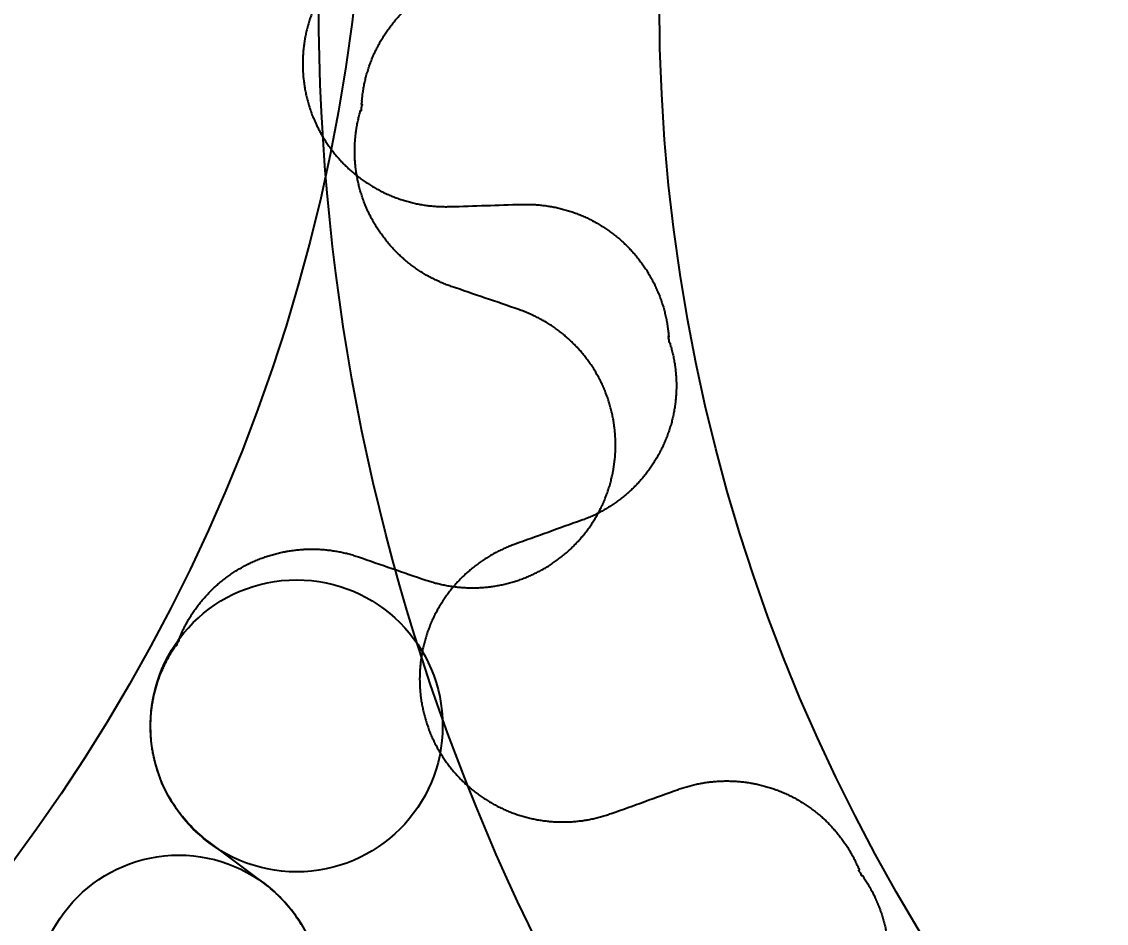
# Model space of a CAD drawing. Header units: inches. Extents: x -422 to 301, y 482 to 1125.
# Drawn here: x -47.09 to -41, y 807.38 to 812.44 of the extents above; entities that cross this region are included whole.
import ezdxf

# ---------------------------------------------------------------- set-up
doc = ezdxf.new("R2010")
doc.units = ezdxf.units.IN
doc.header["$LTSCALE"] = 1.21
doc.header["$MEASUREMENT"] = 0
doc.header["$PDMODE"] = 3
doc.header["$PDSIZE"] = 0.3125
doc.layers.get('0').update_dxf_attribs({"color": 5, "linetype": 'CONTINUOUS'})
doc.layers.get('Defpoints').update_dxf_attribs({"linetype": 'CONTINUOUS'})
doc.layers.add('剖面线层', color=2, linetype='CONTINUOUS', lineweight=25)
doc.styles.get("Standard").update_dxf_attribs({"font": 'txt', "width": 0.8})
doc.dimstyles.get("Standard").update_dxf_attribs({"dimtxt": 0.15625, "dimasz": 0.1875, "dimexe": 0.18, "dimexo": 0.0625, "dimgap": 0.09, "dimtad": 0, "dimtih": 1, "dimtoh": 1, "dimzin": 4, "dimdsep": 46, "dimtxsty": 'Standard', "dimblk": 'CLOSED', "dimblk1": 'CLOSED', "dimblk2": 'CLOSED', "dimcen": 0.09, "dimadec": 0, "dimazin": 0, "dimtp": 0.01, "dimtm": 0.01, "dimtfac": 1, "dimtofl": 0, "dimtmove": 0, "dimatfit": 3, "dimldrblk": 'CLOSED', "dimfxl": 1, "dimtolj": 1, "dimtzin": 4, "dimarcsym": 0})
picture_1 = doc.add_image_def('image1.jpg', size_in_pixel=(750, 1017))

# ---------------------------------------------------------------- blocks, each defined once
blk = doc.blocks.new('_ClosedBlank')
at = {"color": 0, "linetype": 'ByBlock', "lineweight": -2}
for p, q in [((-1, 0.1667), (0, 0)), ((-1, 0.1667), (-1, -0.1667)), ((0, 0), (-1, -0.1667))]:
    blk.add_line(p, q, dxfattribs=at)
blk = doc.blocks.new('*D35')
at = {"color": 0, "lineweight": -2, "transparency": 16777216}
for p, q in [((-47.6893, 824.2583), (-44.3144, 821.4821)), ((-33.4605, 812.3554), (-33.4605, 812.7514)), ((-33.6585, 812.5534), (-33.2625, 812.5534))]:
    blk.add_line(p, q, dxfattribs=at)
at = {"layer": 'Defpoints', "color": 0, "transparency": 16777216}
for p in [(-42.7699, 820.2115), (-24.1511, 804.8954)]:
    blk.add_point(p, dxfattribs=at)
at = {"color": 0, "lineweight": -2, "transparency": 16777216, "xscale": 2, "yscale": 2, "zscale": 2, "rotation": 320.558791969934}
blk.add_blockref('_ClosedBlank', (-42.7699, 820.2115), dxfattribs=at)
at = {"color": 0, "transparency": 16777216, "insert": (-51.7747, 827.619), "char_height": 3, "attachment_point": 5, "rotation": 320.55879}
blk.add_mtext('\\A1;∅24.11', dxfattribs=at)

msp = doc.modelspace()

# ---------------------------------------------------------------- linework, layer by layer
msp.add_circle((-33.4604, 812.5534), 11.9592)
at = {"layer": '剖面线层', "color": 1, "linetype": 'Continuous', "lineweight": 25, "flags": 128}
for points in [[(-45.6069, 809.4663), (-45.6055, 809.4665), (-45.6042, 809.4668)], [(-45.5176, 807.3713), (-45.5249, 807.3832), (-45.5325, 807.3951), (-45.5402, 807.4067), (-45.5482, 807.4183), (-45.5563, 807.4297), (-45.5647, 807.441), (-45.5732, 807.4521), (-45.582, 807.4631), (-45.5909, 807.4739), (-45.6001, 807.4845), (-45.6093, 807.4951), (-45.6188, 807.5054), (-45.6285, 807.5155), (-45.6383, 807.5255), (-45.6483, 807.5354), (-45.6585, 807.545), (-45.6689, 807.5545), (-45.6794, 807.5637), (-45.69, 807.5729), (-45.7009, 807.5818), (-45.7118, 807.5905), (-45.723, 807.599), (-46.0441, 807.8406), (-46.0552, 807.8491), (-46.0662, 807.8578), (-46.077, 807.8668), (-46.0877, 807.8759), (-46.0982, 807.8851), (-46.1085, 807.8946), (-46.1187, 807.9043), (-46.1288, 807.9141), (-46.1386, 807.9241), (-46.1482, 807.9343), (-46.1577, 807.9446), (-46.167, 807.9551), (-46.1762, 807.9657), (-46.1851, 807.9765), (-46.1938, 807.9875), (-46.2024, 807.9986), (-46.2107, 808.0099), (-46.2189, 808.0213), (-46.2268, 808.0329), (-46.2346, 808.0446), (-46.2421, 808.0564), (-46.2495, 808.0683), (-46.2566, 808.0804), (-46.2635, 808.0926), (-46.2702, 808.105), (-46.2767, 808.1174), (-46.283, 808.1299), (-46.289, 808.1426), (-46.2948, 808.1553), (-46.2993, 808.1656), (-46.3004, 808.1682), (-46.3004, 808.1682)]]:
    msp.add_lwpolyline(points, dxfattribs=at)
at = {"layer": '剖面线层', "color": 1}
for centre in [(-55.1968, 813.7206), (-33.4605, 812.5535)]:
    msp.add_circle(centre, 10.0454, dxfattribs=at)
at = {"layer": '剖面线层', "color": 7, "true_color": 0xffffff}
for centre, radius in [((-45.5441, 808.4869), 0.8206), ((-46.206, 806.9568), 0.8035)]:
    msp.add_circle(centre, radius, dxfattribs=at)
at = {"layer": '剖面线层', "color": 1, "linetype": 'Continuous', "lineweight": 25}
for points, knots in [([(-43.9329, 813.1427), (-43.933, 813.1426), (-43.9363, 813.1406), (-43.9435, 813.1362), (-43.9549, 813.1296), (-43.9671, 813.1227), (-43.9794, 813.1161), (-43.9919, 813.1097), (-44.0045, 813.1035), (-44.0172, 813.0975), (-44.0299, 813.0917), (-44.0428, 813.0862), (-44.0558, 813.0809), (-44.0689, 813.0758), (-44.082, 813.0709), (-44.0953, 813.0663), (-44.1086, 813.0619), (-44.122, 813.0577), (-44.1355, 813.0538), (-44.149, 813.0501), (-44.1626, 813.0467), (-44.1763, 813.0434), (-44.19, 813.0404), (-44.2037, 813.0378), (-44.2175, 813.0352), (-44.2314, 813.033), (-44.2452, 813.031), (-44.2591, 813.0292), (-44.2731, 813.0277), (-44.2871, 813.0263), (-44.3011, 813.0254), (-44.3151, 813.0245), (-44.4583, 813.0198), (-44.6015, 813.0167), (-44.7447, 813.0112), (-44.7587, 813.0104), (-44.7727, 813.0094), (-44.7867, 813.0081), (-44.8006, 813.0066), (-44.8145, 813.0047), (-44.8284, 813.0028), (-44.8423, 813.0005), (-44.8561, 812.998), (-44.8698, 812.9953), (-44.8835, 812.9923), (-44.8972, 812.9891), (-44.9108, 812.9856), (-44.9243, 812.9819), (-44.9378, 812.978), (-44.9512, 812.9739), (-44.9645, 812.9694), (-44.9777, 812.9648), (-44.9909, 812.96), (-45.004, 812.9549), (-45.0169, 812.9496), (-45.0298, 812.944), (-45.0426, 812.9383), (-45.0553, 812.9323), (-45.0679, 812.9261), (-45.0804, 812.9196), (-45.0927, 812.913), (-45.105, 812.9061), (-45.1171, 812.8991), (-45.1291, 812.8918), (-45.1409, 812.8843), (-45.1526, 812.8766), (-45.1642, 812.8687), (-45.1757, 812.8606), (-45.187, 812.8524), (-45.1982, 812.8438), (-45.2092, 812.8352), (-45.2201, 812.8263), (-45.2308, 812.8172), (-45.2413, 812.808), (-45.2517, 812.7985), (-45.2619, 812.7889), (-45.2719, 812.7791), (-45.2818, 812.7692), (-45.2915, 812.7591), (-45.301, 812.7488), (-45.3104, 812.7383), (-45.3195, 812.7277), (-45.3285, 812.7169), (-45.3373, 812.7059), (-45.3459, 812.6948), (-45.3542, 812.6836), (-45.3624, 812.6722), (-45.3704, 812.6607), (-45.3782, 812.649), (-45.3858, 812.6372), (-45.3932, 812.6253), (-45.4004, 812.6132), (-45.4073, 812.6011), (-45.4141, 812.5888), (-45.4206, 812.5763), (-45.4269, 812.5638), (-45.433, 812.5512), (-45.4388, 812.5385), (-45.4445, 812.5256), (-45.4499, 812.5127), (-45.4552, 812.4997), (-45.4601, 812.4865), (-45.4648, 812.4733), (-45.4693, 812.4601), (-45.4736, 812.4467), (-45.4777, 812.4333), (-45.4814, 812.4198), (-45.485, 812.4062), (-45.4884, 812.3926), (-45.4915, 812.3789), (-45.4943, 812.3651), (-45.497, 812.3514), (-45.4993, 812.3375), (-45.5015, 812.3237), (-45.5033, 812.3098), (-45.505, 812.2959), (-45.5063, 812.2819), (-45.5076, 812.2679), (-45.5085, 812.2539), (-45.5091, 812.2399), (-45.5096, 812.2259), (-45.5097, 812.2119), (-45.5097, 812.1978), (-45.5094, 812.1838), (-45.5088, 812.1698), (-45.508, 812.1558), (-45.5069, 812.1418), (-45.5058, 812.1278), (-45.5041, 812.1139), (-45.5024, 812.1), (-45.5003, 812.0861), (-45.4981, 812.0723), (-45.4956, 812.0585), (-45.4929, 812.0447), (-45.4898, 812.031), (-45.4867, 812.0173), (-45.4832, 812.0038), (-45.4795, 811.9902), (-45.4756, 811.9768), (-45.4715, 811.9633), (-45.467, 811.95), (-45.4624, 811.9368), (-45.4576, 811.9236), (-45.4524, 811.9106), (-45.4472, 811.8976), (-45.4416, 811.8847), (-45.4359, 811.8719), (-45.4298, 811.8592), (-45.4237, 811.8466), (-45.4173, 811.8342), (-45.4107, 811.8218), (-45.4037, 811.8096), (-45.3967, 811.7975), (-45.3894, 811.7855), (-45.382, 811.7736), (-45.3742, 811.7619), (-45.3664, 811.7503), (-45.3582, 811.7389), (-45.35, 811.7275), (-45.3414, 811.7164), (-45.3328, 811.7053), (-45.3239, 811.6945), (-45.3148, 811.6838), (-45.3055, 811.6733), (-45.2962, 811.6628), (-45.2865, 811.6526), (-45.2767, 811.6426), (-45.2667, 811.6328), (-45.2567, 811.623), (-45.2464, 811.6135), (-45.2359, 811.6041), (-45.2252, 811.595), (-45.2145, 811.586), (-45.2035, 811.5772), (-45.1924, 811.5687), (-45.1812, 811.5602), (-45.1698, 811.5521), (-45.1583, 811.5441), (-45.1466, 811.5363), (-45.1348, 811.5287), (-45.1229, 811.5214), (-45.1109, 811.5141), (-45.0986, 811.5072), (-45.0864, 811.5005), (-45.0739, 811.494), (-45.0615, 811.4876), (-45.0488, 811.4816), (-45.0361, 811.4756), (-45.0232, 811.47), (-45.0103, 811.4646), (-44.9973, 811.4594), (-44.9842, 811.4544), (-44.9709, 811.4497), (-44.9576, 811.4452), (-44.9443, 811.4408), (-44.9308, 811.4369), (-44.9174, 811.433), (-44.9038, 811.4295), (-44.8902, 811.4262), (-44.8765, 811.423), (-44.8628, 811.4202), (-44.849, 811.4176), (-44.8351, 811.4153), (-44.8213, 811.4131), (-44.8074, 811.4112), (-44.7935, 811.4095), (-44.7795, 811.4081), (-44.7655, 811.407), (-44.7515, 811.4061), (-44.7375, 811.4054), (-44.7235, 811.405), (-44.7095, 811.4048), (-44.6954, 811.4048), (-44.5522, 811.4085), (-44.409, 811.4142), (-44.2658, 811.4179), (-44.2517, 811.4179), (-44.2377, 811.4177), (-44.2237, 811.4174), (-44.2097, 811.4166), (-44.1957, 811.4157), (-44.1817, 811.4146), (-44.1678, 811.4131), (-44.1538, 811.4115), (-44.1399, 811.4097), (-44.1261, 811.4075), (-44.1123, 811.4051), (-44.0984, 811.4026), (-44.0847, 811.3997), (-44.071, 811.3965), (-44.0574, 811.3933), (-44.0438, 811.3897), (-44.0304, 811.3858), (-44.0169, 811.3818), (-44.0036, 811.3775), (-43.9903, 811.3731), (-43.9771, 811.3682), (-43.9639, 811.3634), (-43.9509, 811.3582), (-43.938, 811.3527), (-43.9252, 811.347), (-43.9124, 811.3412), (-43.8998, 811.3351), (-43.8881, 811.3293), (-43.8799, 811.3248), (-43.8749, 811.3223), (-43.87, 811.3195), (-43.8617, 811.3151), (-43.8503, 811.3086), (-43.8383, 811.3014), (-43.8264, 811.294), (-43.8146, 811.2864), (-43.8029, 811.2786), (-43.7914, 811.2706), (-43.78, 811.2625), (-43.7688, 811.254), (-43.7576, 811.2455), (-43.7468, 811.2366), (-43.736, 811.2277), (-43.7253, 811.2186), (-43.7148, 811.2093), (-43.7046, 811.1997), (-43.6944, 811.19), (-43.6845, 811.1801), (-43.6747, 811.1701), (-43.665, 811.1599), (-43.6557, 811.1495), (-43.6464, 811.1389), (-43.6373, 811.1283), (-43.6285, 811.1173), (-43.6198, 811.1064), (-43.6112, 811.0952), (-43.603, 811.0839), (-43.5948, 811.0725), (-43.587, 811.0608), (-43.5793, 811.0491), (-43.5718, 811.0373), (-43.5645, 811.0253), (-43.5575, 811.0131), (-43.5505, 811.0009), (-43.5439, 810.9886), (-43.5375, 810.9761), (-43.5313, 810.9635), (-43.5254, 810.9508), (-43.5195, 810.9381), (-43.514, 810.9252), (-43.5087, 810.9122), (-43.5037, 810.8991), (-43.4987, 810.886), (-43.4942, 810.8727), (-43.4897, 810.8594), (-43.4857, 810.846), (-43.4817, 810.8325), (-43.478, 810.819), (-43.4745, 810.8054), (-43.4714, 810.7917), (-43.4683, 810.778), (-43.4656, 810.7643), (-43.4631, 810.7505), (-43.4609, 810.7366), (-43.4587, 810.7227), (-43.4572, 810.7089), (-43.4551, 810.6946), (-43.4558, 810.6835), (-43.4511, 810.6717), (-43.4562, 810.6707), (-43.4579, 810.6704)], [0, 0, 0, 0, 0.000074, 0.002324, 0.005145, 0.007954, 0.01077, 0.013592, 0.016406, 0.019213, 0.022029, 0.024854, 0.027659, 0.030476, 0.033305, 0.036116, 0.038925, 0.041749, 0.044557, 0.047381, 0.050192, 0.05302, 0.055834, 0.058639, 0.061462, 0.064275, 0.067094, 0.069905, 0.072723, 0.075547, 0.078353, 0.08118, 0.083989, 0.164666, 0.167488, 0.170302, 0.173121, 0.175932, 0.178749, 0.181575, 0.184379, 0.187207, 0.190016, 0.192835, 0.195649, 0.198462, 0.201288, 0.204097, 0.20692, 0.209729, 0.212553, 0.215364, 0.218178, 0.220994, 0.223815, 0.226625, 0.229441, 0.232263, 0.235077, 0.2379, 0.240715, 0.243525, 0.246346, 0.249162, 0.251975, 0.254785, 0.25761, 0.260418, 0.263242, 0.26605, 0.268877, 0.27169, 0.274506, 0.277327, 0.280136, 0.282952, 0.285774, 0.288588, 0.291395, 0.294211, 0.297036, 0.299841, 0.302658, 0.305487, 0.308298, 0.311107, 0.313931, 0.31674, 0.319564, 0.322374, 0.325202, 0.328016, 0.330821, 0.333644, 0.336457, 0.339276, 0.342087, 0.344905, 0.34773, 0.350535, 0.353362, 0.356171, 0.35899, 0.361804, 0.364616, 0.36744, 0.370248, 0.373069, 0.375889, 0.378709, 0.381517, 0.384337, 0.387148, 0.389972, 0.392786, 0.395604, 0.398413, 0.401236, 0.404052, 0.406862, 0.409686, 0.412493, 0.415316, 0.418134, 0.420947, 0.423765, 0.42658, 0.4294, 0.432208, 0.43503, 0.437842, 0.440659, 0.443474, 0.446294, 0.449107, 0.451924, 0.454741, 0.457557, 0.460371, 0.46319, 0.466005, 0.468823, 0.471641, 0.474455, 0.477272, 0.480089, 0.482905, 0.485719, 0.488535, 0.491353, 0.494169, 0.496984, 0.4998, 0.502617, 0.505433, 0.50825, 0.511067, 0.513882, 0.516698, 0.519515, 0.52233, 0.525148, 0.527965, 0.530781, 0.533596, 0.536412, 0.539228, 0.542046, 0.54486, 0.547676, 0.550493, 0.55331, 0.556124, 0.558942, 0.56176, 0.564574, 0.567394, 0.570208, 0.573024, 0.575841, 0.578657, 0.581471, 0.584291, 0.587106, 0.589923, 0.592734, 0.595556, 0.598365, 0.601185, 0.604, 0.606818, 0.609631, 0.612449, 0.61527, 0.618079, 0.620903, 0.623713, 0.626529, 0.629352, 0.632161, 0.634978, 0.637793, 0.640617, 0.643427, 0.646248, 0.649056, 0.651876, 0.654695, 0.657515, 0.660325, 0.663147, 0.665961, 0.668775, 0.671594, 0.752271, 0.75509, 0.757904, 0.760717, 0.76354, 0.766349, 0.769169, 0.771989, 0.774797, 0.777617, 0.780437, 0.783248, 0.78606, 0.788886, 0.791703, 0.794513, 0.797335, 0.800152, 0.802962, 0.805776, 0.808594, 0.811415, 0.814224, 0.817046, 0.819864, 0.822679, 0.825491, 0.828307, 0.831129, 0.833941, 0.836192, 0.836758, 0.837321, 0.839573, 0.842393, 0.845206, 0.848023, 0.85084, 0.853656, 0.85647, 0.859289, 0.862104, 0.864922, 0.867735, 0.870553, 0.87337, 0.876187, 0.879001, 0.881817, 0.884635, 0.887451, 0.890268, 0.893082, 0.8959, 0.898717, 0.901532, 0.904348, 0.907165, 0.90998, 0.912796, 0.915613, 0.91843, 0.921246, 0.924062, 0.926879, 0.929693, 0.932509, 0.935328, 0.938144, 0.94096, 0.943774, 0.946591, 0.949408, 0.952226, 0.955039, 0.957857, 0.960672, 0.963491, 0.966305, 0.969121, 0.971938, 0.974755, 0.977568, 0.980388, 0.983203, 0.98602, 0.988832, 0.991654, 0.99447, 0.997282, 0.999093, 1, 1, 1, 1]), ([(-45.1785, 811.9645), (-45.1778, 811.9678), (-45.1768, 811.972), (-45.1729, 811.9789), (-45.1821, 811.9784), (-45.1756, 811.9913), (-45.1774, 812.0019), (-45.1752, 812.0164), (-45.1739, 812.0302), (-45.172, 812.0441), (-45.1699, 812.058), (-45.1676, 812.0718), (-45.1651, 812.0856), (-45.1623, 812.0994), (-45.1593, 812.113), (-45.1561, 812.1267), (-45.1525, 812.1403), (-45.1488, 812.1538), (-45.1448, 812.1672), (-45.1406, 812.1806), (-45.1361, 812.1939), (-45.1315, 812.2071), (-45.1266, 812.2203), (-45.1215, 812.2333), (-45.1161, 812.2463), (-45.1105, 812.2592), (-45.1047, 812.272), (-45.0987, 812.2846), (-45.0925, 812.2972), (-45.086, 812.3096), (-45.0793, 812.3219), (-45.0724, 812.3342), (-45.0652, 812.3462), (-45.058, 812.3582), (-45.0504, 812.37), (-45.0427, 812.3817), (-45.0348, 812.3933), (-45.0266, 812.4047), (-45.0183, 812.416), (-45.0098, 812.4272), (-45.0011, 812.4381), (-44.9922, 812.449), (-44.983, 812.4596), (-44.9738, 812.4702), (-44.9643, 812.4805), (-44.9546, 812.4907), (-44.9448, 812.5007), (-44.9348, 812.5105), (-44.9246, 812.5202), (-44.9143, 812.5297), (-44.9038, 812.539), (-44.8932, 812.5481), (-44.8823, 812.5571), (-44.8714, 812.5658), (-44.8602, 812.5743), (-44.849, 812.5827), (-44.8376, 812.5908), (-44.826, 812.5988), (-44.8143, 812.6065), (-44.8025, 812.6141), (-44.7905, 812.6214), (-44.7825, 812.6262), (-44.7784, 812.6285)], [0, 0, 0, 0, 0.013861, 0.017285, 0.022873, 0.03397, 0.0512, 0.068473, 0.085724, 0.102951, 0.120223, 0.13748, 0.154721, 0.171949, 0.189233, 0.206438, 0.223711, 0.240985, 0.258178, 0.275459, 0.292738, 0.309954, 0.32718, 0.34442, 0.361686, 0.378972, 0.396207, 0.413473, 0.430692, 0.447948, 0.465253, 0.482432, 0.49975, 0.516956, 0.534223, 0.551465, 0.568693, 0.586, 0.603205, 0.620502, 0.637704, 0.654912, 0.672222, 0.689457, 0.706709, 0.723986, 0.741199, 0.758446, 0.775734, 0.792971, 0.810161, 0.827506, 0.844715, 0.861991, 0.879242, 0.896472, 0.913686, 0.930989, 0.948187, 0.965484, 0.982687, 1, 1, 1, 1]), ([(-45.0292, 811.1997), (-45.0322, 811.2033), (-45.0382, 811.2105), (-45.0469, 811.2215), (-45.0554, 811.2326), (-45.0638, 811.2439), (-45.0719, 811.2553), (-45.0799, 811.2668), (-45.0876, 811.2786), (-45.0952, 811.2904), (-45.1025, 811.3024), (-45.1097, 811.3144), (-45.1166, 811.3266), (-45.1232, 811.339), (-45.1298, 811.3513), (-45.136, 811.3639), (-45.1421, 811.3766), (-45.1479, 811.3894), (-45.1536, 811.4022), (-45.1589, 811.4151), (-45.1641, 811.4282), (-45.169, 811.4413), (-45.1736, 811.4546), (-45.1782, 811.4678), (-45.1823, 811.4812), (-45.1864, 811.4946), (-45.1901, 811.5082), (-45.1937, 811.5217), (-45.1969, 811.5354), (-45.2, 811.5491), (-45.2027, 811.5628), (-45.2054, 811.5766), (-45.2076, 811.5904), (-45.2098, 811.6043), (-45.2115, 811.6182), (-45.2133, 811.6321), (-45.2145, 811.6461), (-45.2157, 811.6601), (-45.2166, 811.6741), (-45.2171, 811.6881), (-45.2176, 811.7021), (-45.2176, 811.7162), (-45.2176, 811.7302), (-45.2172, 811.7442), (-45.2166, 811.7582), (-45.2158, 811.7722), (-45.2147, 811.7862), (-45.2133, 811.8002), (-45.2118, 811.8141), (-45.21, 811.828), (-45.2079, 811.8419), (-45.2056, 811.8557), (-45.203, 811.8695), (-45.2003, 811.8833), (-45.1973, 811.897), (-45.1938, 811.9104), (-45.191, 811.9248), (-45.1856, 811.9342), (-45.1873, 811.9484), (-45.1788, 811.9448), (-45.1802, 811.9527), (-45.179, 811.9572), (-45.1793, 811.9625), (-45.1788, 811.9638), (-45.1785, 811.9645)], [0, 0, 0, 0, 0.017162, 0.034313, 0.051476, 0.068638, 0.085799, 0.102953, 0.120121, 0.137278, 0.154442, 0.171594, 0.188755, 0.205919, 0.223079, 0.240241, 0.257401, 0.274562, 0.291716, 0.308879, 0.32604, 0.343206, 0.360371, 0.377517, 0.394679, 0.411828, 0.428999, 0.446156, 0.463338, 0.480496, 0.49765, 0.514785, 0.531957, 0.549109, 0.566303, 0.583426, 0.600604, 0.617752, 0.634915, 0.652098, 0.669247, 0.686419, 0.703559, 0.720724, 0.737865, 0.755036, 0.772184, 0.789367, 0.806528, 0.823665, 0.840847, 0.858015, 0.875166, 0.892297, 0.909498, 0.926684, 0.943795, 0.960979, 0.971977, 0.97754, 0.980987, 0.994713, 0.997331, 1, 1, 1, 1]), ([(-45.6042, 809.4668), (-45.6023, 809.4671), (-45.5957, 809.4684), (-45.5845, 809.4702), (-45.5706, 809.4723), (-45.5567, 809.4742), (-45.5428, 809.4758), (-45.5288, 809.4771), (-45.5148, 809.4782), (-45.5008, 809.4791), (-45.4868, 809.4797), (-45.4728, 809.4801), (-45.4588, 809.4802), (-45.4447, 809.4801), (-45.4307, 809.4798), (-45.4167, 809.4792), (-45.4027, 809.4783), (-45.3887, 809.4773), (-45.3748, 809.4759), (-45.3608, 809.4743), (-45.3469, 809.4725), (-45.333, 809.4704), (-45.3192, 809.4681), (-45.3054, 809.4656), (-45.2917, 809.4628), (-45.278, 809.4597), (-45.2643, 809.4566), (-45.2507, 809.4531), (-45.2372, 809.4492), (-45.2237, 809.4453), (-45.2104, 809.4411), (-45.0748, 809.3948), (-44.9397, 809.3471), (-44.8038, 809.3016), (-44.7904, 809.2974), (-44.7769, 809.2935), (-44.7634, 809.2897), (-44.7498, 809.2862), (-44.7362, 809.2829), (-44.7225, 809.28), (-44.7087, 809.2771), (-44.6949, 809.2746), (-44.6811, 809.2723), (-44.6672, 809.2702), (-44.6533, 809.2684), (-44.6394, 809.2668), (-44.6254, 809.2655), (-44.6115, 809.2644), (-44.5974, 809.2636), (-44.5834, 809.263), (-44.5694, 809.2626), (-44.5554, 809.2625), (-44.5414, 809.2626), (-44.5273, 809.263), (-44.5133, 809.2636), (-44.4993, 809.2645), (-44.4853, 809.2656), (-44.4714, 809.267), (-44.4575, 809.2686), (-44.4436, 809.2704), (-44.4297, 809.2725), (-44.4158, 809.2748), (-44.4021, 809.2774), (-44.3883, 809.2802), (-44.3746, 809.2832), (-44.361, 809.2865), (-44.3474, 809.29), (-44.3339, 809.2938), (-44.3205, 809.2978), (-44.3071, 809.302), (-44.2938, 809.3065), (-44.2806, 809.3112), (-44.2674, 809.3161), (-44.2544, 809.3213), (-44.2414, 809.3266), (-44.2286, 809.3322), (-44.2158, 809.3381), (-44.2031, 809.3441), (-44.1906, 809.3504), (-44.1782, 809.3569), (-44.1658, 809.3636), (-44.1536, 809.3705), (-44.1416, 809.3776), (-44.1296, 809.385), (-44.1178, 809.3925), (-44.1061, 809.4003), (-44.0945, 809.4082), (-44.0831, 809.4164), (-44.0719, 809.4247), (-44.0607, 809.4333), (-44.0498, 809.442), (-44.039, 809.4509), (-44.0283, 809.46), (-44.0178, 809.4693), (-44.0075, 809.4788), (-43.9973, 809.4885), (-43.9873, 809.4983), (-43.9775, 809.5084), (-43.9678, 809.5185), (-43.9583, 809.5289), (-43.9491, 809.5394), (-43.94, 809.5501), (-43.931, 809.5609), (-43.9223, 809.5719), (-43.9138, 809.583), (-43.9055, 809.5943), (-43.8973, 809.6057), (-43.8894, 809.6173), (-43.8817, 809.629), (-43.8741, 809.6408), (-43.8668, 809.6528), (-43.8597, 809.6649), (-43.8528, 809.6771), (-43.8461, 809.6894), (-43.8396, 809.7019), (-43.8334, 809.7145), (-43.8274, 809.7271), (-43.8216, 809.7399), (-43.8159, 809.7527), (-43.8107, 809.7657), (-43.8055, 809.7788), (-43.8006, 809.7919), (-43.796, 809.8051), (-43.7915, 809.8184), (-43.7873, 809.8318), (-43.7833, 809.8452), (-43.7796, 809.8588), (-43.776, 809.8724), (-43.7728, 809.886), (-43.7697, 809.8997), (-43.767, 809.9135), (-43.7645, 809.9272), (-43.7622, 809.9411), (-43.7601, 809.955), (-43.7583, 809.9689), (-43.7567, 809.9828), (-43.7553, 809.9968), (-43.7543, 810.0108), (-43.7534, 810.0247), (-43.7528, 810.0388), (-43.7525, 810.0528), (-43.7524, 810.0668), (-43.7525, 810.0808), (-43.7529, 810.0949), (-43.7535, 810.1089), (-43.7543, 810.1229), (-43.7555, 810.1369), (-43.7568, 810.1508), (-43.7584, 810.1648), (-43.7602, 810.1787), (-43.7624, 810.1925), (-43.7646, 810.2064), (-43.7673, 810.2201), (-43.7701, 810.2339), (-43.773, 810.2476), (-43.7764, 810.2612), (-43.7799, 810.2748), (-43.7836, 810.2883), (-43.7877, 810.3017), (-43.7919, 810.3151), (-43.7963, 810.3284), (-43.8011, 810.3416), (-43.806, 810.3548), (-43.8111, 810.3678), (-43.8164, 810.3808), (-43.8222, 810.3936), (-43.8279, 810.4064), (-43.834, 810.419), (-43.8402, 810.4316), (-43.8467, 810.4441), (-43.8535, 810.4563), (-43.8603, 810.4686), (-43.8674, 810.4807), (-43.8749, 810.4926), (-43.8823, 810.5045), (-43.8901, 810.5161), (-43.898, 810.5277), (-43.9062, 810.5391), (-43.9146, 810.5503), (-43.9231, 810.5615), (-43.9319, 810.5724), (-43.9408, 810.5832), (-43.9499, 810.5939), (-43.9593, 810.6044), (-43.9687, 810.6148), (-43.9784, 810.6249), (-43.9882, 810.6349), (-43.9982, 810.6447), (-44.0084, 810.6544), (-44.0187, 810.6639), (-44.0293, 810.6731), (-44.0399, 810.6823), (-44.0508, 810.6911), (-44.0617, 810.6999), (-44.0728, 810.7084), (-44.0842, 810.7167), (-44.0956, 810.7248), (-44.1071, 810.7329), (-44.1189, 810.7405), (-44.1307, 810.7481), (-44.1426, 810.7554), (-44.1547, 810.7625), (-44.167, 810.7694), (-44.1793, 810.7761), (-44.1917, 810.7826), (-44.2043, 810.7888), (-44.217, 810.7948), (-44.2298, 810.8006), (-44.2426, 810.8062), (-44.2556, 810.8115), (-44.2686, 810.8167), (-44.2818, 810.8216), (-44.4169, 810.8691), (-44.5531, 810.9139), (-44.6883, 810.9614), (-44.7014, 810.9662), (-44.7145, 810.9714), (-44.7274, 810.9767), (-44.7403, 810.9824), (-44.7531, 810.9881), (-44.7657, 810.9942), (-44.7783, 811.0004), (-44.7908, 811.0069), (-44.8031, 811.0136), (-44.8153, 811.0204), (-44.8273, 811.0277), (-44.8394, 811.0348), (-44.8512, 811.0425), (-44.8629, 811.0501), (-44.8744, 811.0581), (-44.8859, 811.0662), (-44.8971, 811.0746), (-44.9083, 811.0831), (-44.9192, 811.0919), (-44.9301, 811.1007), (-44.9407, 811.1099), (-44.9513, 811.1191), (-44.9616, 811.1286), (-44.9718, 811.1382), (-44.9818, 811.1481), (-44.9917, 811.1581), (-45.0014, 811.1682), (-45.0101, 811.1779), (-45.0164, 811.1849), (-45.0195, 811.1884), (-45.0201, 811.1891)], [0, 0, 0, 0, 0.001446, 0.004815, 0.008188, 0.011566, 0.014933, 0.018307, 0.02167, 0.025042, 0.028406, 0.031779, 0.035146, 0.038523, 0.041896, 0.045265, 0.04863, 0.052009, 0.055369, 0.058744, 0.062119, 0.065478, 0.068853, 0.072229, 0.075592, 0.078958, 0.08234, 0.085711, 0.089073, 0.092451, 0.095821, 0.099184, 0.195726, 0.199101, 0.202471, 0.205849, 0.209211, 0.212582, 0.215951, 0.21933, 0.222693, 0.226068, 0.229429, 0.232803, 0.236177, 0.239538, 0.242914, 0.246278, 0.249658, 0.253026, 0.2564, 0.259761, 0.263128, 0.266501, 0.269882, 0.273253, 0.276617, 0.27999, 0.283356, 0.286718, 0.290091, 0.29346, 0.296843, 0.300207, 0.303568, 0.306947, 0.310308, 0.313688, 0.317051, 0.320418, 0.323789, 0.327164, 0.330527, 0.333916, 0.337274, 0.340642, 0.344019, 0.347389, 0.350751, 0.354126, 0.357496, 0.360862, 0.364245, 0.367606, 0.370985, 0.374345, 0.377725, 0.381088, 0.384455, 0.387825, 0.3912, 0.394562, 0.397932, 0.401309, 0.404677, 0.408054, 0.411424, 0.414786, 0.418162, 0.421532, 0.424899, 0.428263, 0.431643, 0.435004, 0.438383, 0.441744, 0.445126, 0.448491, 0.45186, 0.455233, 0.458595, 0.461978, 0.465334, 0.468715, 0.472086, 0.47545, 0.478824, 0.482191, 0.485568, 0.488925, 0.492293, 0.495674, 0.499038, 0.502414, 0.505773, 0.509148, 0.512522, 0.515898, 0.519259, 0.522636, 0.526002, 0.52937, 0.532741, 0.536116, 0.539481, 0.542852, 0.546226, 0.549592, 0.552965, 0.556331, 0.559704, 0.56307, 0.566442, 0.56981, 0.573184, 0.576555, 0.579923, 0.583296, 0.586668, 0.590036, 0.593403, 0.596777, 0.60014, 0.603511, 0.606887, 0.610256, 0.613623, 0.616997, 0.620363, 0.623736, 0.627108, 0.630474, 0.633845, 0.637216, 0.640586, 0.643955, 0.647325, 0.650695, 0.654066, 0.657436, 0.660805, 0.664176, 0.667547, 0.670917, 0.674287, 0.677656, 0.681027, 0.684398, 0.687768, 0.691138, 0.694508, 0.697878, 0.701248, 0.704618, 0.707987, 0.711358, 0.714728, 0.718099, 0.721466, 0.724838, 0.72821, 0.731576, 0.73495, 0.738318, 0.741686, 0.745062, 0.748433, 0.751796, 0.75517, 0.758537, 0.761906, 0.765277, 0.768651, 0.772018, 0.775389, 0.778764, 0.782131, 0.785504, 0.78887, 0.792243, 0.795609, 0.79898, 0.802347, 0.898903, 0.90227, 0.905642, 0.909008, 0.912379, 0.915747, 0.919119, 0.922487, 0.925862, 0.929232, 0.9326, 0.935974, 0.939336, 0.942713, 0.94608, 0.949454, 0.952818, 0.956188, 0.959558, 0.962932, 0.9663, 0.969674, 0.97304, 0.976412, 0.97978, 0.983151, 0.986522, 0.989892, 0.993263, 0.99663, 0.999327, 1, 1, 1, 1]), ([(-45.0201, 811.1891), (-45.0225, 811.192), (-45.0255, 811.1955), (-45.0286, 811.199), (-45.0292, 811.1997)], [0, 0, 0, 0, 0.799802, 1, 1, 1, 1]), ([(-43.4579, 810.6704), (-43.4576, 810.6695), (-43.456, 810.6651), (-43.4545, 810.66), (-43.4525, 810.6551), (-43.4524, 810.6499), (-43.452, 810.6445), (-43.4519, 810.6398), (-43.4519, 810.6389)], [0, 0, 0, 0, 0.086676, 0.432906, 0.500112, 0.566445, 0.912457, 1, 1, 1, 1]), ([(-43.4519, 810.6389), (-43.4502, 810.6392), (-43.4451, 810.6402), (-43.4451, 810.6275), (-43.4405, 810.6174), (-43.4371, 810.6033), (-43.4336, 810.5899), (-43.4304, 810.5762), (-43.4273, 810.5625), (-43.4247, 810.5487), (-43.4222, 810.5349), (-43.42, 810.5211), (-43.4179, 810.5072), (-43.4161, 810.4933), (-43.4146, 810.4794), (-43.4133, 810.4654), (-43.4122, 810.4514), (-43.4115, 810.4374), (-43.4109, 810.4234), (-43.4106, 810.4094), (-43.4105, 810.3954), (-43.4107, 810.3813), (-43.4111, 810.3673), (-43.4118, 810.3533), (-43.4127, 810.3393), (-43.4139, 810.3253), (-43.4153, 810.3114), (-43.4169, 810.2974), (-43.4188, 810.2835), (-43.421, 810.2697), (-43.4233, 810.2558), (-43.426, 810.2421), (-43.4288, 810.2283), (-43.4319, 810.2146), (-43.4353, 810.201), (-43.4388, 810.1874), (-43.4426, 810.174), (-43.4466, 810.1605), (-43.451, 810.1472), (-43.4554, 810.1339), (-43.4602, 810.1207), (-43.4651, 810.1076), (-43.4703, 810.0945), (-43.4757, 810.0816), (-43.4814, 810.0688), (-43.4872, 810.056), (-43.4934, 810.0434), (-43.4997, 810.0308), (-43.5062, 810.0184), (-43.5129, 810.0061), (-43.5199, 809.994), (-43.5271, 809.9819), (-43.5345, 809.97), (-43.5421, 809.9582), (-43.5498, 809.9465), (-43.5578, 809.935), (-43.566, 809.9236), (-43.5744, 809.9124), (-43.583, 809.9013), (-43.5889, 809.894), (-43.5918, 809.8904)], [0, 0, 0, 0, 0.005691, 0.016948, 0.034526, 0.052078, 0.069636, 0.087195, 0.10473, 0.122309, 0.139856, 0.157417, 0.174943, 0.192487, 0.210044, 0.227622, 0.245166, 0.262733, 0.280267, 0.297835, 0.315371, 0.332937, 0.350471, 0.368049, 0.385605, 0.403136, 0.420713, 0.438276, 0.455821, 0.473425, 0.490943, 0.508531, 0.526035, 0.543608, 0.561188, 0.57869, 0.596274, 0.613796, 0.631406, 0.648951, 0.666522, 0.68403, 0.70157, 0.719141, 0.736751, 0.754224, 0.771835, 0.789407, 0.806946, 0.824451, 0.842024, 0.859574, 0.8772, 0.894716, 0.912225, 0.929827, 0.947334, 0.964941, 0.982461, 1, 1, 1, 1]), ([(-43.5918, 809.8904), (-43.5942, 809.8875), (-43.5972, 809.8839), (-43.6008, 809.8796), (-43.6045, 809.8754), (-43.6105, 809.8682), (-43.6192, 809.8585), (-43.6288, 809.8482), (-43.6385, 809.838), (-43.6483, 809.8281), (-43.6584, 809.8183), (-43.6686, 809.8087), (-43.679, 809.7992), (-43.6895, 809.79), (-43.7002, 809.7809), (-43.7111, 809.772), (-43.7221, 809.7634), (-43.7333, 809.7548), (-43.7446, 809.7466), (-43.756, 809.7385), (-43.7676, 809.7306), (-43.7794, 809.7229), (-43.7912, 809.7154), (-43.8032, 809.7081), (-43.8153, 809.7011), (-43.8276, 809.6942), (-43.8399, 809.6876), (-43.8524, 809.6811), (-43.865, 809.6749), (-43.8777, 809.6689), (-43.8904, 809.6632), (-43.9033, 809.6576), (-43.9163, 809.6523), (-43.9294, 809.6472), (-44.064, 809.5982), (-44.1992, 809.5508), (-44.3339, 809.5018), (-44.3469, 809.4967), (-44.3599, 809.4914), (-44.3728, 809.4858), (-44.3856, 809.4801), (-44.3983, 809.4741), (-44.4109, 809.4679), (-44.4233, 809.4615), (-44.4357, 809.4548), (-44.4479, 809.448), (-44.4601, 809.4409), (-44.472, 809.4336), (-44.4839, 809.4261), (-44.4956, 809.4184), (-44.5072, 809.4105), (-44.5187, 809.4024), (-44.53, 809.3941), (-44.5412, 809.3857), (-44.5522, 809.377), (-44.563, 809.3681), (-44.5737, 809.359), (-44.5843, 809.3498), (-44.5947, 809.3404), (-44.6049, 809.3307), (-44.6149, 809.321), (-44.6248, 809.311), (-44.6345, 809.3009), (-44.644, 809.2906), (-44.6534, 809.2801), (-44.6625, 809.2695), (-44.6715, 809.2587), (-44.6803, 809.2477), (-44.6888, 809.2366), (-44.6972, 809.2254), (-44.7054, 809.214), (-44.7134, 809.2025), (-44.7212, 809.1908), (-44.7288, 809.179), (-44.7362, 809.1671), (-44.7434, 809.155), (-44.7503, 809.1429), (-44.757, 809.1306), (-44.7636, 809.1182), (-44.7699, 809.1056), (-44.776, 809.093), (-44.7819, 809.0803), (-44.7875, 809.0674), (-44.793, 809.0545), (-44.7981, 809.0414), (-44.8031, 809.0284), (-44.8078, 809.0151), (-44.8123, 809.0019), (-44.8166, 808.9885), (-44.8206, 808.975), (-44.8245, 808.9616), (-44.8281, 808.948), (-44.8313, 808.9344), (-44.8345, 808.9207), (-44.8374, 808.907), (-44.8399, 808.8932), (-44.8423, 808.8794), (-44.8444, 808.8655), (-44.8463, 808.8516), (-44.848, 808.8377), (-44.8494, 808.8237), (-44.8505, 808.8097), (-44.8514, 808.7957), (-44.8521, 808.7817), (-44.8525, 808.7677), (-44.8528, 808.7537), (-44.8526, 808.7396), (-44.8524, 808.7256), (-44.8518, 808.7116), (-44.851, 808.6976), (-44.8499, 808.6836), (-44.8487, 808.6696), (-44.8472, 808.6557), (-44.8454, 808.6418), (-44.8434, 808.6279), (-44.8411, 808.614), (-44.8386, 808.6002), (-44.8358, 808.5865), (-44.833, 808.5728), (-44.8296, 808.5592), (-44.8262, 808.5456), (-44.8226, 808.532), (-44.8186, 808.5185), (-44.8144, 808.5052), (-44.8101, 808.4918), (-44.8054, 808.4786), (-44.8006, 808.4654), (-44.7955, 808.4523), (-44.7901, 808.4394), (-44.7846, 808.4265), (-44.7789, 808.4137), (-44.7729, 808.401), (-44.7667, 808.3884), (-44.7602, 808.376), (-44.7536, 808.3636), (-44.7468, 808.3514), (-44.7398, 808.3393), (-44.7324, 808.3273), (-44.7249, 808.3154), (-44.7173, 808.3037), (-44.7093, 808.2921), (-44.7013, 808.2806), (-44.6929, 808.2694), (-44.6845, 808.2581), (-44.6758, 808.2472), (-44.6669, 808.2363), (-44.6579, 808.2256), (-44.6486, 808.2151), (-44.6391, 808.2047), (-44.6295, 808.1945), (-44.6198, 808.1844), (-44.6098, 808.1745), (-44.5997, 808.1648), (-44.5894, 808.1553), (-44.5788, 808.146), (-44.5683, 808.1368), (-44.5575, 808.1278), (-44.5465, 808.1191), (-44.5355, 808.1105), (-44.5242, 808.1021), (-44.5128, 808.0939), (-44.5014, 808.0859), (-44.4896, 808.0782), (-44.4778, 808.0706), (-44.4659, 808.0631), (-44.4538, 808.056), (-44.4417, 808.049), (-44.4294, 808.0423), (-44.417, 808.0357), (-44.4044, 808.0295), (-44.3918, 808.0233), (-44.3791, 808.0174), (-44.3662, 808.0119), (-44.3533, 808.0064), (-44.3402, 808.0012), (-44.3271, 807.9962), (-44.3139, 807.9915), (-44.3006, 807.9869), (-44.2873, 807.9827), (-44.2739, 807.9787), (-44.2604, 807.9749), (-44.2468, 807.9713), (-44.2332, 807.968), (-44.2195, 807.9649), (-44.2058, 807.962), (-44.192, 807.9595), (-44.1782, 807.957), (-44.1643, 807.955), (-44.1504, 807.953), (-44.1365, 807.9514), (-44.1225, 807.95), (-44.1085, 807.9488), (-44.0945, 807.9479), (-44.0805, 807.9472), (-44.0665, 807.9468), (-44.0525, 807.9466), (-44.0384, 807.9467), (-44.0244, 807.9469), (-44.0104, 807.9476), (-43.9964, 807.9483), (-43.9824, 807.9494), (-43.9685, 807.9506), (-43.9545, 807.9521), (-43.9406, 807.954), (-43.9267, 807.9559), (-43.9129, 807.9582), (-43.899, 807.9607), (-43.8853, 807.9635), (-43.8716, 807.9664), (-43.8579, 807.9696), (-43.8443, 807.9731), (-43.8308, 807.9768), (-43.8174, 807.9807), (-43.804, 807.9849), (-43.7906, 807.9892), (-43.6557, 808.0375), (-43.5208, 808.0858), (-43.386, 808.1345), (-43.3727, 808.1388), (-43.3593, 808.143), (-43.3458, 808.1469), (-43.3323, 808.1507), (-43.3187, 808.1541), (-43.3051, 808.1573), (-43.2914, 808.1602), (-43.2776, 808.163), (-43.2638, 808.1655), (-43.2499, 808.1678), (-43.236, 808.1697), (-43.2221, 808.1715), (-43.2082, 808.1731), (-43.1942, 808.1743), (-43.1803, 808.1754), (-43.1663, 808.1762), (-43.1522, 808.1767), (-43.1382, 808.177), (-43.1242, 808.1771), (-43.1101, 808.1769), (-43.0961, 808.1766), (-43.0821, 808.1758), (-43.0681, 808.1749), (-43.0541, 808.1738), (-43.0402, 808.1723), (-43.0262, 808.1707), (-43.017, 808.1694), (-43.0123, 808.1688)], [0, 0, 0, 0, 0.002715, 0.003375, 0.004051, 0.006756, 0.010123, 0.013517, 0.01688, 0.020252, 0.023635, 0.027009, 0.030376, 0.033756, 0.037131, 0.040502, 0.043889, 0.047255, 0.050639, 0.054004, 0.057389, 0.060757, 0.064128, 0.067503, 0.070884, 0.07425, 0.077625, 0.081007, 0.084379, 0.087762, 0.091136, 0.094504, 0.097884, 0.101259, 0.104631, 0.201311, 0.204683, 0.208058, 0.211439, 0.214825, 0.218199, 0.221563, 0.224935, 0.228317, 0.231692, 0.235059, 0.238439, 0.241814, 0.245185, 0.248572, 0.251938, 0.255322, 0.258687, 0.262072, 0.26544, 0.268811, 0.272186, 0.275566, 0.278933, 0.282308, 0.28569, 0.289062, 0.292445, 0.295819, 0.299187, 0.302567, 0.305942, 0.309314, 0.312682, 0.316067, 0.319433, 0.322817, 0.326183, 0.329569, 0.332939, 0.336313, 0.339692, 0.343057, 0.346446, 0.349807, 0.353193, 0.356569, 0.359938, 0.363316, 0.366688, 0.37007, 0.373432, 0.376805, 0.380191, 0.383559, 0.38694, 0.390319, 0.393684, 0.397063, 0.400442, 0.40381, 0.407191, 0.410562, 0.413935, 0.417311, 0.420691, 0.424061, 0.427436, 0.430816, 0.434187, 0.437564, 0.440935, 0.444312, 0.447683, 0.451061, 0.454433, 0.457813, 0.461188, 0.464561, 0.467939, 0.471315, 0.474689, 0.47806, 0.481439, 0.484807, 0.488183, 0.491564, 0.494937, 0.498309, 0.501688, 0.505059, 0.508436, 0.511811, 0.515185, 0.518559, 0.521936, 0.525311, 0.528686, 0.532059, 0.535434, 0.538801, 0.542182, 0.545556, 0.548927, 0.552315, 0.55568, 0.559065, 0.562429, 0.565814, 0.569183, 0.572554, 0.575928, 0.579309, 0.582676, 0.58607, 0.589431, 0.592804, 0.596187, 0.599562, 0.602931, 0.606308, 0.609685, 0.613058, 0.616424, 0.619812, 0.623175, 0.626557, 0.629929, 0.633315, 0.63668, 0.640057, 0.643432, 0.646797, 0.650187, 0.653552, 0.656935, 0.660312, 0.663684, 0.667061, 0.670435, 0.673813, 0.677193, 0.680562, 0.683935, 0.6873, 0.690685, 0.694065, 0.697425, 0.700808, 0.704189, 0.707554, 0.710931, 0.714309, 0.717673, 0.721054, 0.724438, 0.727798, 0.731177, 0.734563, 0.737928, 0.741316, 0.744685, 0.748048, 0.751427, 0.754801, 0.758177, 0.76155, 0.764927, 0.76831, 0.771675, 0.775065, 0.778429, 0.781805, 0.785182, 0.788554, 0.79194, 0.795305, 0.798687, 0.802051, 0.805439, 0.808804, 0.905489, 0.908873, 0.912242, 0.915624, 0.918988, 0.922371, 0.925739, 0.929112, 0.932489, 0.935864, 0.939246, 0.942619, 0.946, 0.949366, 0.952743, 0.956116, 0.959492, 0.962856, 0.966245, 0.969625, 0.972994, 0.976367, 0.979747, 0.983117, 0.986497, 0.989871, 0.993241, 0.996621, 1, 1, 1, 1]), ([(-46.2115, 808.9546), (-46.2097, 808.9576), (-46.2076, 808.9612), (-46.2017, 808.9666), (-46.2106, 808.969), (-46.2005, 808.9792), (-46.1989, 808.9898), (-46.1923, 809.0029), (-46.1868, 809.0156), (-46.1807, 809.0283), (-46.1745, 809.0409), (-46.168, 809.0533), (-46.1614, 809.0656), (-46.1545, 809.0778), (-46.1474, 809.0899), (-46.14, 809.1019), (-46.1325, 809.1137), (-46.1247, 809.1254), (-46.1168, 809.137), (-46.1087, 809.1484), (-46.1003, 809.1597), (-46.0918, 809.1709), (-46.0831, 809.1818), (-46.0742, 809.1927), (-46.0651, 809.2033), (-46.0558, 809.2139), (-46.0463, 809.2242), (-46.0367, 809.2344), (-46.0269, 809.2444), (-46.0169, 809.2542), (-46.0067, 809.2639), (-45.9964, 809.2734), (-45.9859, 809.2827), (-45.9752, 809.2918), (-45.9644, 809.3007), (-45.9534, 809.3095), (-45.9423, 809.318), (-45.931, 809.3264), (-45.9196, 809.3345), (-45.9081, 809.3425), (-45.8964, 809.3502), (-45.8845, 809.3578), (-45.8726, 809.3651), (-45.8605, 809.3722), (-45.8483, 809.3792), (-45.836, 809.3859), (-45.8235, 809.3923), (-45.811, 809.3986), (-45.7984, 809.4047), (-45.7856, 809.4105), (-45.7727, 809.4161), (-45.7598, 809.4215), (-45.7467, 809.4266), (-45.7336, 809.4316), (-45.7204, 809.4362), (-45.7071, 809.4407), (-45.6937, 809.4449), (-45.6803, 809.4489), (-45.6667, 809.4527), (-45.6532, 809.4562), (-45.6395, 809.4595), (-45.6304, 809.4615), (-45.6258, 809.4625)], [0, 0, 0, 0, 0.013822, 0.017207, 0.022773, 0.033827, 0.051095, 0.068384, 0.085621, 0.102889, 0.12011, 0.137368, 0.154588, 0.171858, 0.189094, 0.206386, 0.223656, 0.240904, 0.25813, 0.275348, 0.292648, 0.309853, 0.327151, 0.344361, 0.361674, 0.37891, 0.396165, 0.413444, 0.430659, 0.447909, 0.465199, 0.482438, 0.49963, 0.516879, 0.534188, 0.551468, 0.568721, 0.585952, 0.603169, 0.620473, 0.637673, 0.654973, 0.672178, 0.689394, 0.706725, 0.723978, 0.741159, 0.758469, 0.775717, 0.79291, 0.810246, 0.827439, 0.844688, 0.862, 0.879183, 0.896438, 0.913674, 0.930987, 0.948197, 0.965495, 0.9827, 1, 1, 1, 1]), ([(-45.6258, 809.4625), (-45.6249, 809.4627), (-45.6203, 809.4636), (-45.6141, 809.465), (-45.6086, 809.4659), (-45.6069, 809.4663)], [0, 0, 0, 0, 0.143784, 0.726676, 1, 1, 1, 1]), ([(-46.3059, 808.1811), (-46.3076, 808.1855), (-46.311, 808.1942), (-46.3159, 808.2073), (-46.3206, 808.2205), (-46.3251, 808.2338), (-46.3293, 808.2472), (-46.3333, 808.2607), (-46.3371, 808.2742), (-46.3407, 808.2877), (-46.3438, 808.3014), (-46.3469, 808.3151), (-46.3497, 808.3288), (-46.3523, 808.3426), (-46.3546, 808.3564), (-46.3568, 808.3703), (-46.3585, 808.3842), (-46.3601, 808.3982), (-46.3615, 808.4121), (-46.3627, 808.4261), (-46.3635, 808.4401), (-46.3641, 808.4541), (-46.3645, 808.4681), (-46.3646, 808.4821), (-46.3645, 808.4962), (-46.3642, 808.5102), (-46.3636, 808.5242), (-46.3627, 808.5382), (-46.3617, 808.5522), (-46.3603, 808.5661), (-46.3587, 808.5801), (-46.3569, 808.594), (-46.3548, 808.6079), (-46.3525, 808.6217), (-46.35, 808.6355), (-46.3471, 808.6492), (-46.3442, 808.663), (-46.3409, 808.6766), (-46.3374, 808.6902), (-46.3337, 808.7037), (-46.3297, 808.7171), (-46.3255, 808.7305), (-46.321, 808.7438), (-46.3164, 808.7571), (-46.3115, 808.7702), (-46.3063, 808.7833), (-46.301, 808.7962), (-46.2954, 808.8091), (-46.2896, 808.8218), (-46.2836, 808.8345), (-46.2773, 808.847), (-46.2709, 808.8595), (-46.2642, 808.8719), (-46.2573, 808.8841), (-46.2502, 808.8962), (-46.2428, 808.9079), (-46.2356, 808.9207), (-46.2277, 808.9279), (-46.2249, 808.9421), (-46.2179, 808.936), (-46.2168, 808.944), (-46.2143, 808.9478), (-46.2129, 808.9529), (-46.2119, 808.9541), (-46.2115, 808.9546)], [0, 0, 0, 0, 0.017161, 0.034326, 0.05149, 0.068635, 0.085806, 0.102973, 0.120123, 0.13727, 0.154452, 0.171609, 0.188771, 0.205934, 0.223075, 0.240217, 0.257411, 0.274576, 0.291708, 0.308856, 0.326018, 0.3432, 0.360349, 0.377521, 0.394659, 0.411832, 0.428964, 0.446135, 0.463282, 0.480464, 0.497625, 0.514761, 0.531942, 0.549109, 0.566259, 0.583466, 0.600589, 0.617775, 0.634884, 0.652068, 0.669246, 0.68636, 0.703548, 0.720674, 0.737889, 0.755038, 0.772213, 0.789327, 0.806472, 0.823647, 0.840855, 0.85794, 0.875154, 0.892331, 0.90947, 0.926585, 0.943762, 0.960913, 0.971973, 0.977472, 0.980931, 0.994676, 0.997356, 1, 1, 1, 1]), ([(-46.3004, 808.1682), (-46.3019, 808.1717), (-46.3036, 808.176), (-46.3055, 808.1803), (-46.3059, 808.1811)], [0, 0, 0, 0, 0.800314, 1, 1, 1, 1]), ([(-43.0123, 808.1688), (-43.0077, 808.1681), (-43.0022, 808.1673), (-42.993, 808.1656), (-42.9847, 808.1643), (-42.9764, 808.1626), (-42.9719, 808.1618), (-42.9709, 808.1616)], [0, 0, 0, 0, 0.332847, 0.399158, 0.667064, 0.93369, 1, 1, 1, 1]), ([(-42.9709, 808.1616), (-42.9664, 808.1607), (-42.9572, 808.1588), (-42.9435, 808.1557), (-42.9299, 808.1524), (-42.9163, 808.1488), (-42.9028, 808.145), (-42.8894, 808.141), (-42.876, 808.1368), (-42.8628, 808.1322), (-42.8495, 808.1275), (-42.8364, 808.1226), (-42.8234, 808.1172), (-42.8104, 808.1119), (-42.7976, 808.1062), (-42.7849, 808.1004), (-42.7723, 808.0943), (-42.7597, 808.088), (-42.7473, 808.0815), (-42.735, 808.0747), (-42.7228, 808.0677), (-42.7107, 808.0606), (-42.6988, 808.0532), (-42.687, 808.0456), (-42.6753, 808.0378), (-42.6638, 808.0298), (-42.6525, 808.0216), (-42.6412, 808.0132), (-42.6301, 808.0047), (-42.6192, 807.9958), (-42.6084, 807.9869), (-42.5977, 807.9778), (-42.5873, 807.9684), (-42.577, 807.9589), (-42.5669, 807.9492), (-42.5569, 807.9393), (-42.5471, 807.9293), (-42.5376, 807.919), (-42.5281, 807.9087), (-42.5188, 807.8981), (-42.5097, 807.8874), (-42.5009, 807.8765), (-42.4921, 807.8656), (-42.4838, 807.8543), (-42.4754, 807.8431), (-42.4674, 807.8316), (-42.4594, 807.82), (-42.4518, 807.8082), (-42.4442, 807.7964), (-42.437, 807.7844), (-42.4299, 807.7723), (-42.4231, 807.7601), (-42.4163, 807.7477), (-42.41, 807.7353), (-42.4037, 807.7227), (-42.398, 807.71), (-42.3913, 807.697), (-42.3894, 807.6864), (-42.3793, 807.6763), (-42.3882, 807.6738), (-42.3821, 807.6685), (-42.3802, 807.6644), (-42.3768, 807.6604), (-42.3753, 807.6553), (-42.3727, 807.6514), (-42.3715, 807.6435), (-42.3646, 807.6497), (-42.3616, 807.6356), (-42.3537, 807.6284), (-42.3462, 807.6158), (-42.3387, 807.6042), (-42.3314, 807.5921), (-42.3244, 807.58), (-42.3175, 807.5678), (-42.3109, 807.5554), (-42.3044, 807.543), (-42.2983, 807.5303), (-42.2922, 807.5177), (-42.2865, 807.5049), (-42.2809, 807.492), (-42.2757, 807.479), (-42.2705, 807.466), (-42.2657, 807.4528), (-42.2611, 807.4395), (-42.2566, 807.4263), (-42.2526, 807.4128), (-42.2486, 807.3994), (-42.2449, 807.3858), (-42.2414, 807.3722), (-42.2383, 807.3586), (-42.2352, 807.3449), (-42.2325, 807.3311), (-42.23, 807.3173), (-42.2277, 807.3035), (-42.2257, 807.2896), (-42.224, 807.2757), (-42.2224, 807.2617), (-42.2211, 807.2478), (-42.2201, 807.2338), (-42.2193, 807.2198), (-42.2187, 807.2058), (-42.2184, 807.1918), (-42.2185, 807.1777), (-42.2185, 807.1637), (-42.2191, 807.1497), (-42.2196, 807.1357), (-42.2206, 807.1217), (-42.2218, 807.1077), (-42.2231, 807.0937), (-42.2247, 807.0798), (-42.2267, 807.0659), (-42.2288, 807.052), (-42.2312, 807.0382), (-42.2338, 807.0244), (-42.2366, 807.0107), (-42.2397, 806.997), (-42.2431, 806.9834), (-42.2467, 806.9698), (-42.2504, 806.9563), (-42.2545, 806.9429), (-42.2587, 806.9295), (-42.2633, 806.9163), (-42.268, 806.9031), (-42.2713, 806.8943), (-42.273, 806.89)], [0, 0, 0, 0, 0.008618, 0.017243, 0.025808, 0.034423, 0.043052, 0.051629, 0.060226, 0.068815, 0.077429, 0.086069, 0.094643, 0.103275, 0.111847, 0.120456, 0.129036, 0.137656, 0.146253, 0.154874, 0.163478, 0.172086, 0.180682, 0.189314, 0.197893, 0.206514, 0.215087, 0.223676, 0.232316, 0.240902, 0.24951, 0.25813, 0.266706, 0.275309, 0.283933, 0.292531, 0.301105, 0.309702, 0.318335, 0.326952, 0.335557, 0.344148, 0.352734, 0.361362, 0.369939, 0.378566, 0.387145, 0.39578, 0.404371, 0.412976, 0.421544, 0.430177, 0.438773, 0.447397, 0.455995, 0.46457, 0.473173, 0.481797, 0.487333, 0.490095, 0.491821, 0.498675, 0.500006, 0.501333, 0.508233, 0.509967, 0.512729, 0.51825, 0.52688, 0.535463, 0.544057, 0.552662, 0.561279, 0.569858, 0.578461, 0.587084, 0.595682, 0.604297, 0.6129, 0.621487, 0.630106, 0.638702, 0.647301, 0.655894, 0.664516, 0.673104, 0.681725, 0.690304, 0.698936, 0.707532, 0.71612, 0.724744, 0.733321, 0.741962, 0.750516, 0.759163, 0.767771, 0.776344, 0.78495, 0.79355, 0.802163, 0.810736, 0.819354, 0.827961, 0.836569, 0.845168, 0.853745, 0.862379, 0.870972, 0.879589, 0.888166, 0.89681, 0.905385, 0.913997, 0.922579, 0.931204, 0.939806, 0.948421, 0.957012, 0.965629, 0.974225, 0.982815, 0.991428, 1, 1, 1, 1])]:
    msp.add_open_spline(points, degree=3, knots=knots, dxfattribs=at)

# ---------------------------------------------------------------- dimensions: what is measured, and where the dimension line sits
dim = msp.add_diameter_dim_2p(p1=(-24.1511, 804.8954), p2=(-42.7699, 820.2115), dimstyle='Standard', override={"dimtxt": 3, "dimasz": 2, "dimexe": 0.396, "dimexo": 0.1375, "dimtih": 0, "dimtoh": 0, "dimzin": 0, "dimblk": 'ClosedBlank', "dimcen": 0.198, "dimtp": 0, "dimtm": 0, "dimldrblk": 'ClosedBlank', "dimtzin": 0})
dim.commit()
dim.dimension.update_dxf_attribs({"geometry": '*D35', "text_midpoint": (-51.7747, 827.619), "dimtype": 163})

# ---------------------------------------------------------------- pictures from other files: only their frames are drawn
image = msp.add_image(picture_1, insert=(-161.3412, 597.8033), size_in_units=(321.4892, 435.9394))
image.dxf.flags = 14

doc.saveas('drawing.dxf')
